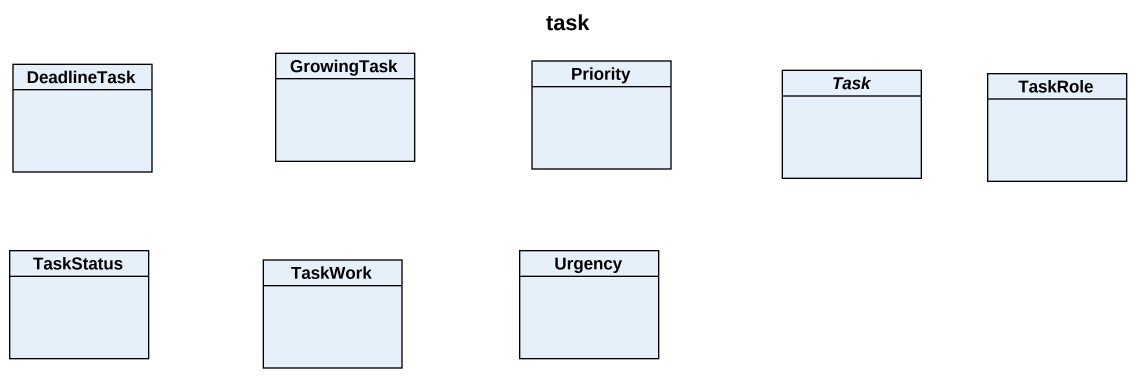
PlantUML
@startuml
title task
hide circle
hide empty members
class DeadlineTask
class GrowingTask
class Priority
abstract class Task
class TaskRole
class TaskStatus
class TaskWork
class Urgency
@enduml
